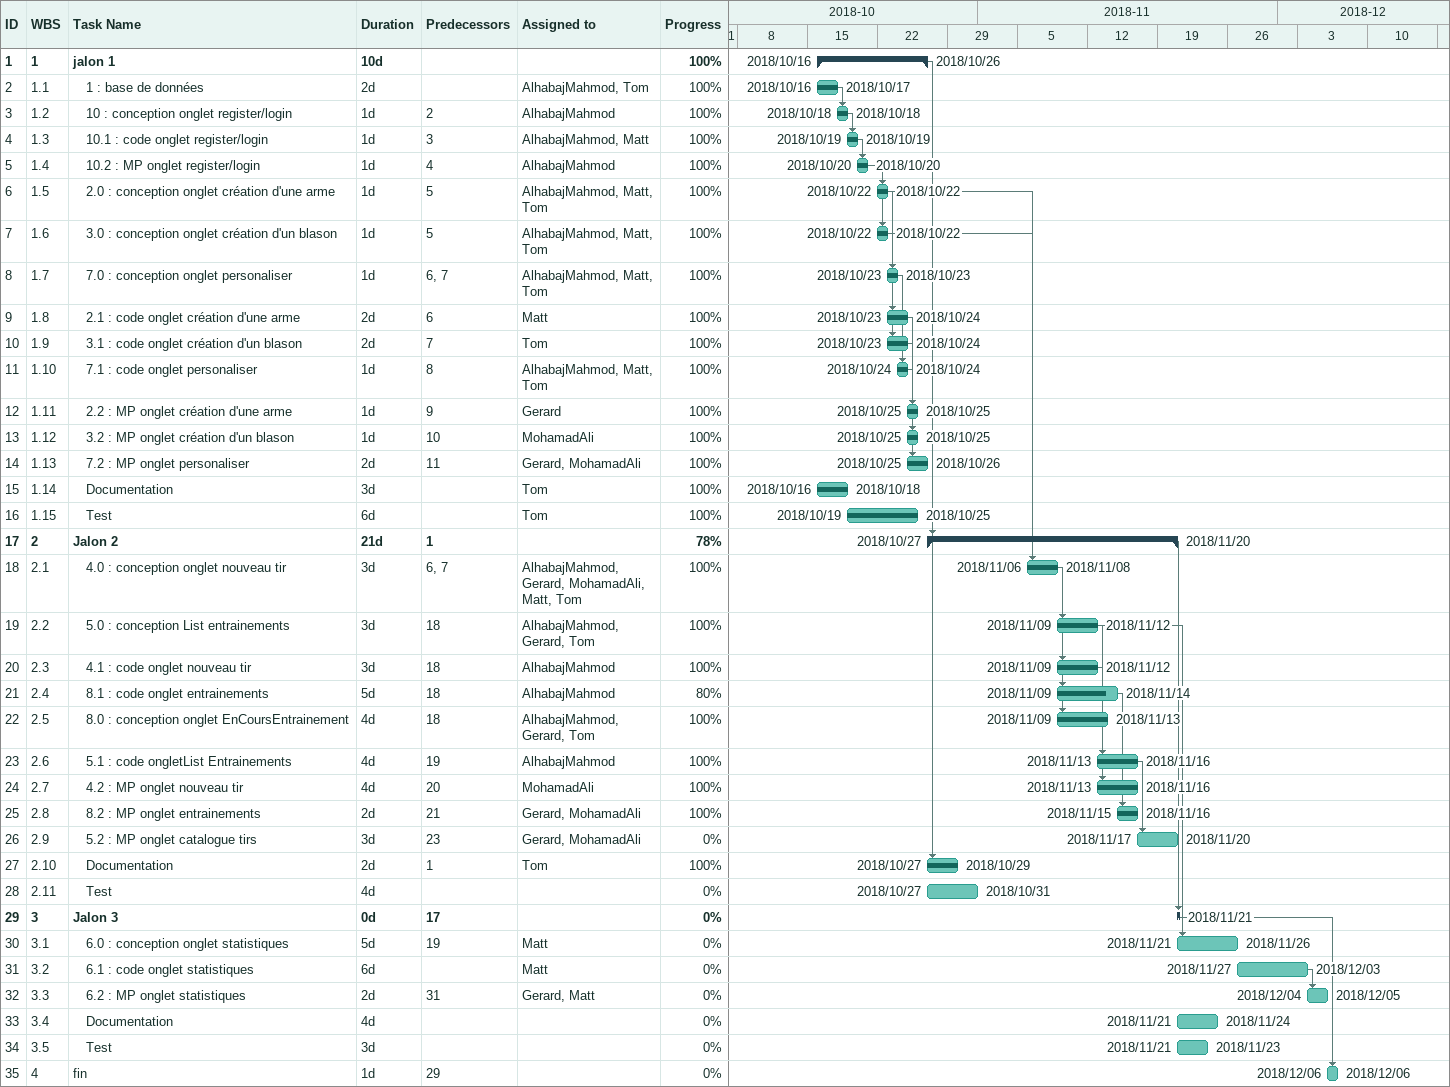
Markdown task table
| ID | WBS | Task | Duration | Start | Finish | Predecessors | Resources | % complete |
|---|---|---|---|---|---|---|---|---|
| 1 | 1 | **jalon 1** | 10d | 2018-10-16 | 2018-10-26 |  |  | 100 |
| 2 | 1.1 | 1 : base de données | 2d | 2018-10-16 | 2018-10-17 |  | AlhabajMahmod, Tom | 100 |
| 3 | 1.2 | 10 : conception onglet register/login | 1d | 2018-10-18 | 2018-10-18 | 2 | AlhabajMahmod | 100 |
| 4 | 1.3 | 10.1 : code onglet register/login | 1d | 2018-10-19 | 2018-10-19 | 3 | AlhabajMahmod, Matt | 100 |
| 5 | 1.4 | 10.2 : MP onglet register/login | 1d | 2018-10-20 | 2018-10-20 | 4 | AlhabajMahmod | 100 |
| 6 | 1.5 | 2.0 : conception onglet création d'une arme | 1d | 2018-10-22 | 2018-10-22 | 5 | AlhabajMahmod, Matt, Tom | 100 |
| 7 | 1.6 | 3.0 : conception onglet création d'un blason | 1d | 2018-10-22 | 2018-10-22 | 5 | AlhabajMahmod, Matt, Tom | 100 |
| 8 | 1.7 | 7.0 : conception onglet personaliser | 1d | 2018-10-23 | 2018-10-23 | 6, 7 | AlhabajMahmod, Matt, Tom | 100 |
| 9 | 1.8 | 2.1 : code onglet création d'une arme | 2d | 2018-10-23 | 2018-10-24 | 6 | Matt | 100 |
| 10 | 1.9 | 3.1 : code onglet création d'un blason | 2d | 2018-10-23 | 2018-10-24 | 7 | Tom | 100 |
| 11 | 1.10 | 7.1 : code onglet personaliser | 1d | 2018-10-24 | 2018-10-24 | 8 | AlhabajMahmod, Matt, Tom | 100 |
| 12 | 1.11 | 2.2 : MP onglet création d'une arme | 1d | 2018-10-25 | 2018-10-25 | 9 | Gerard | 100 |
| 13 | 1.12 | 3.2 : MP onglet création d'un blason | 1d | 2018-10-25 | 2018-10-25 | 10 | MohamadAli | 100 |
| 14 | 1.13 | 7.2 : MP onglet personaliser | 2d | 2018-10-25 | 2018-10-26 | 11 | Gerard, MohamadAli | 100 |
| 15 | 1.14 | Documentation | 3d | 2018-10-16 | 2018-10-18 |  | Tom | 100 |
| 16 | 1.15 | Test | 6d | 2018-10-19 | 2018-10-25 |  | Tom | 100 |
| 17 | 2 | **Jalon 2** | 21d | 2018-10-27 | 2018-11-20 | 1 |  | 78 |
| 18 | 2.1 | 4.0 : conception onglet nouveau tir | 3d | 2018-11-06 | 2018-11-08 | 6, 7 | AlhabajMahmod, Gerard, MohamadAli, Matt, Tom | 100 |
| 19 | 2.2 | 5.0 : conception List entrainements | 3d | 2018-11-09 | 2018-11-12 | 18 | AlhabajMahmod, Gerard, Tom | 100 |
| 20 | 2.3 | 4.1 : code onglet nouveau tir | 3d | 2018-11-09 | 2018-11-12 | 18 | AlhabajMahmod | 100 |
| 21 | 2.4 | 8.1 : code onglet entrainements | 5d | 2018-11-09 | 2018-11-14 | 18 | AlhabajMahmod | 80 |
| 22 | 2.5 | 8.0 : conception onglet EnCoursEntrainement | 4d | 2018-11-09 | 2018-11-13 | 18 | AlhabajMahmod, Gerard, Tom | 100 |
| 23 | 2.6 | 5.1 : code ongletList Entrainements | 4d | 2018-11-13 | 2018-11-16 | 19 | AlhabajMahmod | 100 |
| 24 | 2.7 | 4.2 : MP onglet nouveau tir | 4d | 2018-11-13 | 2018-11-16 | 20 | MohamadAli | 100 |
| 25 | 2.8 | 8.2 : MP onglet entrainements | 2d | 2018-11-15 | 2018-11-16 | 21 | Gerard, MohamadAli | 100 |
| 26 | 2.9 | 5.2 : MP onglet catalogue tirs | 3d | 2018-11-17 | 2018-11-20 | 23 | Gerard, MohamadAli | 0 |
| 27 | 2.10 | Documentation | 2d | 2018-10-27 | 2018-10-29 | 1 | Tom | 100 |
| 28 | 2.11 | Test | 4d | 2018-10-27 | 2018-10-31 |  |  | 0 |
| 29 | 3 | **Jalon 3** | 0d | 2018-11-21 | 2018-11-21 | 17 |  | 0 |
| 30 | 3.1 | 6.0 : conception onglet statistiques | 5d | 2018-11-21 | 2018-11-26 | 19 | Matt | 0 |
| 31 | 3.2 | 6.1 : code onglet statistiques | 6d | 2018-11-27 | 2018-12-03 |  | Matt | 0 |
| 32 | 3.3 | 6.2 : MP onglet statistiques | 2d | 2018-12-04 | 2018-12-05 | 31 | Gerard, Matt | 0 |
| 33 | 3.4 | Documentation | 4d | 2018-11-21 | 2018-11-24 |  |  | 0 |
| 34 | 3.5 | Test | 3d | 2018-11-21 | 2018-11-23 |  |  | 0 |
| 35 | 4 | fin | 1d | 2018-12-06 | 2018-12-06 | 29 |  | 0 |
